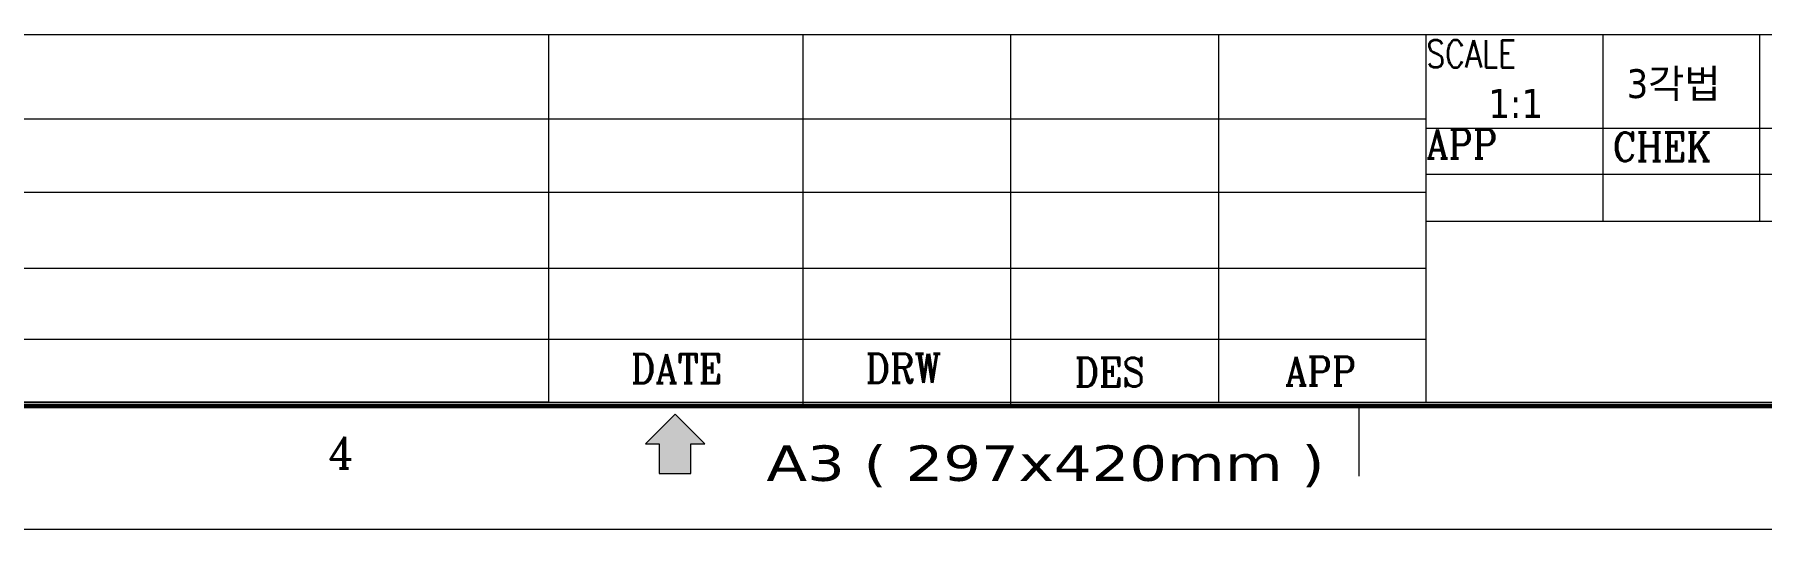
# Model space of a CAD drawing. Header units: millimetres. Extents: x 24 to 1656, y 24 to 1164.
# Drawn here: x 663.8 to 1143.4, y 24 to 161.6 of the extents above; entities that cross this region are included whole.
import ezdxf
from ezdxf.enums import TextEntityAlignment as Align

# ---------------------------------------------------------------- set-up
doc = ezdxf.new("R2010")
doc.units = ezdxf.units.MM
doc.header["$LTSCALE"] = 4
doc.layers.get('0').update_dxf_attribs({"lineweight": 18})
for name, color, linetype, lineweight in [('SkizziergeometrieWIN-ISO', 7, 'Continuous', 50), ('가는실선_A4', 7, 'Continuous', 5), ('제목(ISO)', 7, 'Continuous', 50)]:
    doc.layers.add(name, color=color, linetype=linetype, lineweight=lineweight)
doc.layers.add('가는실선_A3', color=9, linetype='Continuous', lineweight=5, true_color=0x808080)
doc.styles.add('주문자_A3(3.5)', font='tahoma.ttf')
doc.styles.add('텍스트 스타일12', font='tahoma.ttf')
doc.styles.add('텍스트 스타일171', font='ROMANC.shx', dxfattribs={"width": 0.9})
doc.styles.add('텍스트 스타일36', font='ROMANC.shx', dxfattribs={"width": 0.941937})
doc.styles.add('텍스트 스타일42', font='tahoma.ttf', dxfattribs={"width": 1.378837})
doc.styles.add('텍스트 스타일65', font='romans.shx', dxfattribs={"width": 0.8})

# ---------------------------------------------------------------- blocks, each defined once
blk = doc.blocks.new('경계 A3_경계')
blk.add_hatch(color=7).paths.add_polyline_path([(211.52, 9.9), (211.52, 11.96), (212.48, 11.96), (210.42, 14.01), (208.36, 11.96), (209.32, 11.96), (209.32, 9.9)])
for p, q in [((210.42, 14.01), (208.36, 11.96)), ((212.48, 11.96), (210.42, 14.01)), ((208.36, 11.96), (209.32, 11.96)), ((209.32, 11.96), (209.32, 9.9)), ((211.52, 9.9), (211.52, 11.96)), ((211.52, 11.96), (212.48, 11.96)), ((209.32, 9.9), (211.52, 9.9))]:
    blk.add_line(p, q)
at = {"color": 7}
for p, q in [((210.42, 14.01), (208.36, 11.96)), ((212.48, 11.96), (210.42, 14.01)), ((208.36, 11.96), (209.32, 11.96)), ((209.32, 11.96), (209.32, 9.9)), ((211.52, 9.9), (211.52, 11.96)), ((211.52, 11.96), (212.48, 11.96)), ((209.32, 9.9), (211.52, 9.9))]:
    blk.add_line(p, q, dxfattribs=at)
at = {"layer": 'SkizziergeometrieWIN-ISO', "lineweight": 18}
blk.add_line((414, 6), (6, 6), dxfattribs=at)
at = {"layer": '가는실선_A3', "color": 7, "lineweight": 60}
blk.add_line((19.02, 14.6), (401.22, 14.6), dxfattribs=at)
at = {"layer": '가는실선_A3', "color": 7}
blk.add_line((257.9, 14.6), (257.9, 9.7), dxfattribs=at)
at = {"layer": '가는실선_A3', "color": 7, "style": '텍스트 스타일36', "width": 0.941937}
blk.add_text('4', height=2.2, dxfattribs=at).set_placement((187.21, 11.34), align=Align.MIDDLE_CENTER)
at = {"layer": '가는실선_A3', "color": 7, "style": '텍스트 스타일42', "width": 1.378315}
blk.add_text('A3 ( 297x420mm )', height=2.463, dxfattribs=at).set_placement((216.76, 9.38), (255.51, 9.38), align=Align.FIT)
blk = doc.blocks.new('제목 블록 A3_표제란')
at = {"layer": '가는실선_A4', "lineweight": 13}
for p, q in [((25.42, 38.66), (269.12, 38.66)), ((208.17, 38.66), (208.17, 13.12)), ((269.12, 38.66), (407.77, 38.63)), ((25.42, 32.81), (269.12, 32.81))]:
    blk.add_line(p, q, dxfattribs=at)
at = {"layer": '가는실선_A4'}
for p, q in [((225.83, 38.66), (225.83, 12.86)), ((240.26, 38.66), (240.26, 12.86)), ((254.69, 38.66), (254.69, 13.12)), ((281.38, 38.66), (281.38, 25.66)), ((292.25, 38.65), (292.25, 25.66)), ((25.42, 13.12), (407.76, 13.12)), ((208.17, 13.12), (25.42, 13.12))]:
    blk.add_line(p, q, dxfattribs=at)
at = {"layer": '가는실선_A4', "color": 7}
for p, q in [((269.12, 13.12), (269.12, 38.66)), ((269.12, 32.15), (407.77, 32.15)), ((269.09, 27.68), (25.42, 27.68)), ((407.76, 25.66), (269.12, 25.66)), ((269.12, 22.4), (25.42, 22.4)), ((269.12, 17.47), (52.65, 17.47))]:
    blk.add_line(p, q, dxfattribs=at)
at = {"layer": '제목(ISO)', "color": 208, "lineweight": 5, "true_color": 0x400040}
blk.add_line((269.12, 28.95), (319.29, 28.95), dxfattribs=at)
at = {"layer": '가는실선_A3', "color": 7, "style": '텍스트 스타일12'}
blk.add_attdef('질량\\P1;_001', (38.45, 15.71), '', height=2, dxfattribs=at)
at = {"layer": '가는실선_A4', "color": 7}
for s, height, style, width, p in [('SCALE', 1.911, '텍스트 스타일65', 0.8, (269.12, 36.36)), ('APP', 2, '텍스트 스타일171', 0.9, (269.12, 30.05)), ('CHEK', 2, '텍스트 스타일171', 0.9, (282.07, 29.86)), ('DATE', 2, '텍스트 스타일171', 0.9, (213.9, 14.44)), ('DRW', 2, '텍스트 스타일171', 0.9, (230.19, 14.46)), ('DES', 2, '텍스트 스타일171', 0.9, (244.7, 14.2)), ('APP', 2, '텍스트 스타일171', 0.9, (259.32, 14.27))]:
    blk.add_text(s, height=height, dxfattribs=dict(at, style=style, width=width)).set_placement(p)
at = {"layer": '가는실선_A4', "color": 7, "insert": (283.03, 35.14), "char_height": 2, "attachment_point": 4, "style": '주문자_A3(3.5)'}
blk.add_mtext('\\fTahoma|b0|i0;\\H2.0000;3각법', dxfattribs=at)
at = {"layer": '가는실선_A4', "color": 7, "style": '텍스트 스타일12'}
blk.add_attdef('설명', text='', height=2, dxfattribs=at).set_placement((331.27, 35.73), align=Align.MIDDLE_LEFT)
blk.add_attdef('SCALE_001', (273.43, 32.87), '', height=2, dxfattribs=at)
blk.add_attdef('프로젝트', text='', height=2, dxfattribs=at).set_placement((340.77, 28.27), align=Align.MIDDLE_CENTER)
at = {"layer": '가는실선_A4', "style": '텍스트 스타일12'}
blk.add_attdef('리비전_번호', text='', height=2, dxfattribs=at).set_placement((388.38, 15.27), align=Align.MIDDLE_CENTER)
at = {"layer": '제목(ISO)', "style": '텍스트 스타일12'}
for tag, p in [('관리자', (373.93, 36.39)), ('공급업자', (383.08, 28.64))]:
    blk.add_attdef(tag, text='', height=2, dxfattribs=at).set_placement(p, align=Align.TOP_LEFT)

msp = doc.modelspace()

# ---------------------------------------------------------------- block references
at = {"xscale": 4, "yscale": 4, "zscale": 4}
msp.add_blockref('경계 A3_경계', (0, 0), dxfattribs=at)
ref = msp.add_blockref('제목 블록 A3_표제란', (-26.19, 6.95), dxfattribs=dict(xscale=4, yscale=4, zscale=4))
ref.add_attrib('SCALE_001', '1:1', (1067.54, 138.42), dxfattribs={"layer": '가는실선_A4', "color": 7, "height": 8, "style": '텍스트 스타일12'})

doc.saveas('drawing.dxf')
